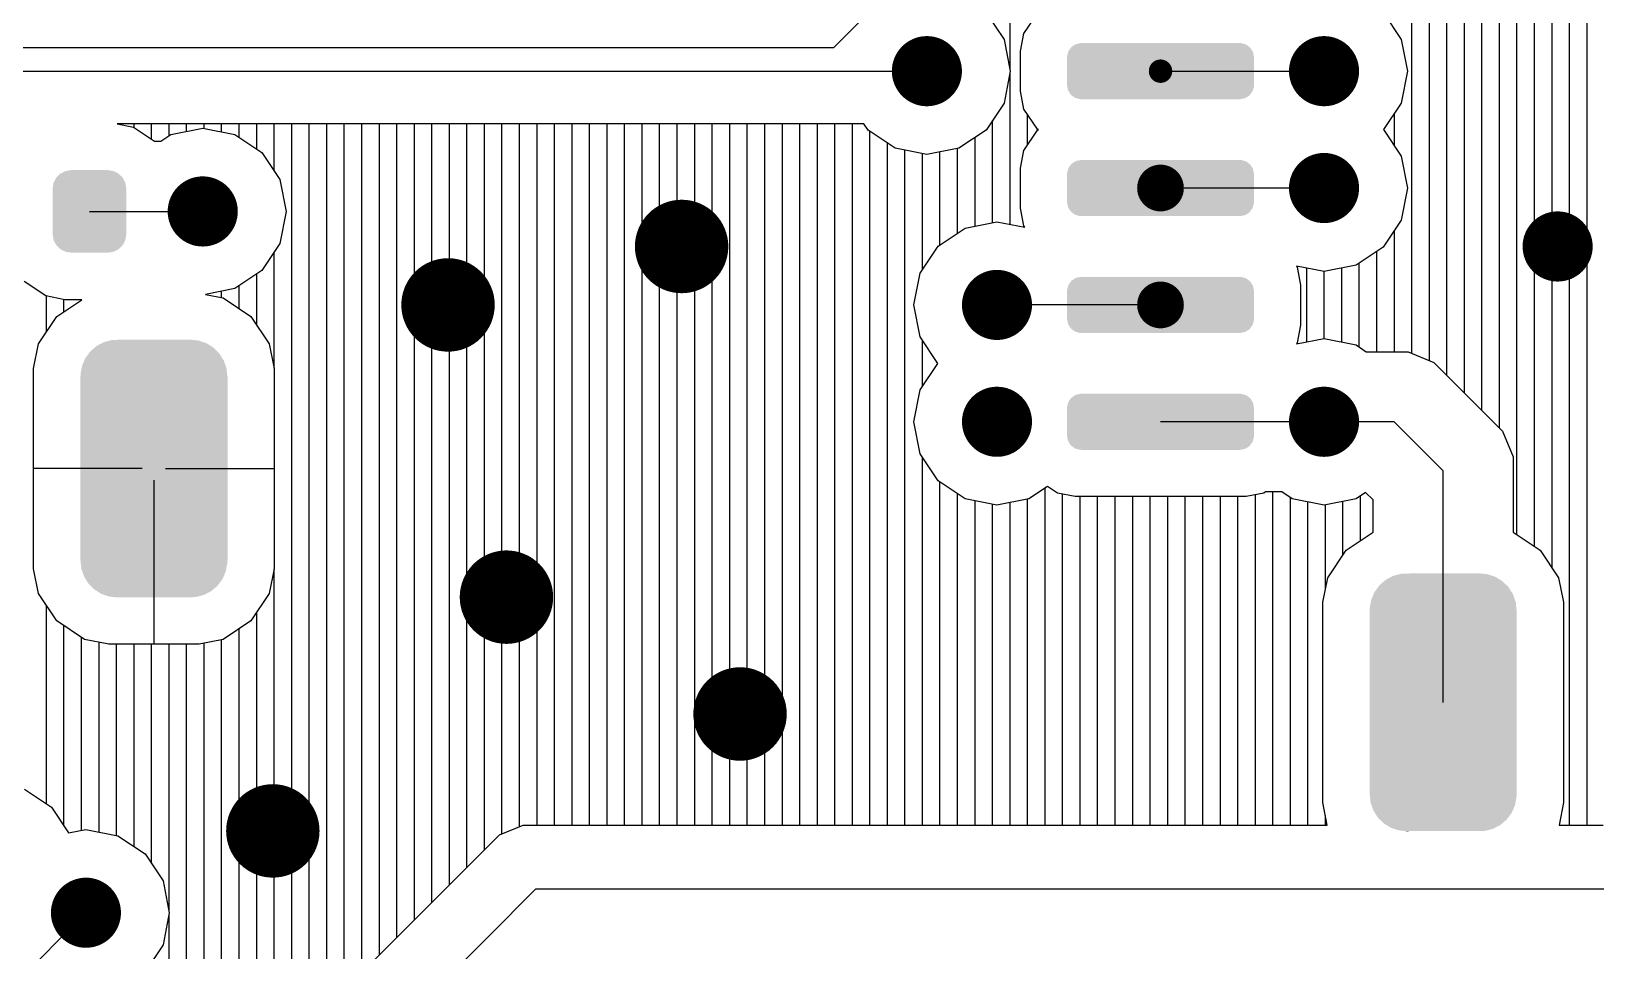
# Model space of a CAD drawing. Extents: x 295 to 953, y 10 to 290.
# Drawn here: x 593.44 to 621.51, y 134.95 to 151.43 of the extents above; entities that cross this region are included whole.
import ezdxf

# ---------------------------------------------------------------- set-up
doc = ezdxf.new("R2010")
doc.units = 0
doc.header["$LTSCALE"] = 5
doc.header["$MEASUREMENT"] = 0
doc.layers.get('0').update_dxf_attribs({"linetype": 'CONTINUOUS', "lineweight": 25})
doc.layers.add('DV-INT-A3_TOP', color=10, linetype='CONTINUOUS')

msp = doc.modelspace()

# ---------------------------------------------------------------- linework, layer by layer
for points, const_width in [([(609.196, 150.719, 1), (609.825, 150.719, 1)], 0.629), ([(616.321, 150.719, 1), (616.95, 150.719, 1)], 0.629), ([(613.597, 150.719, 1), (613.807, 150.719, 1)], 0.21), ([(613.492, 148.624, 1), (613.911, 148.624, 1)], 0.419), ([(616.321, 148.624, 1), (616.95, 148.624, 1)], 0.629), ([(596.204, 148.204, 1), (596.833, 148.204, 1)], 0.629), ([(604.691, 147.576, 1), (605.529, 147.576, 1)], 0.838), ([(620.512, 147.576, 1), (621.141, 147.576, 1)], 0.629), ([(600.5, 146.528, 1), (601.338, 146.528, 1)], 0.838), ([(610.454, 146.528, 1), (611.082, 146.528, 1)], 0.629), ([(613.492, 146.528, 1), (613.911, 146.528, 1)], 0.419), ([(610.454, 144.433, 1), (611.082, 144.433, 1)], 0.629), ([(616.321, 144.433, 1), (616.95, 144.433, 1)], 0.629), ([(601.548, 141.289, 1), (602.386, 141.289, 1)], 0.838), ([(605.739, 139.194, 1), (606.577, 139.194, 1)], 0.838), ([(597.357, 137.098, 1), (598.195, 137.098, 1)], 0.838), ([(594.109, 135.631, 1), (594.737, 135.631, 1)], 0.629)]:
    msp.add_lwpolyline(points, format="xyb", close=True, dxfattribs=dict(const_width=const_width))
for points in [[(612.027, 150.998), (612.046, 151.06), (615.373, 150.998), (615.362, 151.06)], [(612.046, 151.06), (612.053, 151.085), (615.362, 151.06), (615.346, 151.085)], [(612.053, 151.085), (612.094, 151.138), (615.346, 151.085), (615.314, 151.138)], [(612.094, 151.138), (612.109, 151.158), (615.314, 151.138), (615.289, 151.158)], [(612.109, 151.158), (612.169, 151.194), (615.289, 151.158), (615.241, 151.194)], [(612.169, 151.194), (612.187, 151.205), (615.241, 151.194), (615.204, 151.205)], [(612.187, 151.205), (612.269, 151.221), (615.204, 151.205), (615.154, 151.221)], [(612.269, 151.221), (612.277, 151.222), (615.154, 151.221), (615.127, 151.222)], [(612.025, 150.971), (612.027, 150.998), (615.378, 150.971), (615.373, 150.998)], [(612.025, 150.468), (612.025, 150.971), (615.378, 150.468), (615.378, 150.971)], [(612.03, 150.44), (612.025, 150.468), (615.377, 150.44), (615.378, 150.468)], [(612.042, 150.378), (612.03, 150.44), (615.358, 150.378), (615.377, 150.44)], [(612.057, 150.353), (612.042, 150.378), (615.35, 150.353), (615.358, 150.378)], [(612.09, 150.3), (612.057, 150.353), (615.309, 150.3), (615.35, 150.353)], [(612.115, 150.28), (612.09, 150.3), (615.295, 150.28), (615.309, 150.3)], [(612.162, 150.244), (612.115, 150.28), (615.235, 150.244), (615.295, 150.28)], [(612.199, 150.233), (612.162, 150.244), (615.217, 150.233), (615.235, 150.244)], [(612.25, 150.218), (612.199, 150.233), (615.135, 150.218), (615.217, 150.233)], [(612.277, 150.216), (612.25, 150.218), (615.127, 150.216), (615.135, 150.218)], [(612.053, 148.99), (612.094, 149.043), (615.346, 148.99), (615.314, 149.043)], [(612.094, 149.043), (612.109, 149.062), (615.314, 149.043), (615.289, 149.062)], [(612.109, 149.062), (612.169, 149.099), (615.289, 149.062), (615.241, 149.099)], [(612.169, 149.099), (612.187, 149.11), (615.241, 149.099), (615.204, 149.11)], [(612.187, 149.11), (612.269, 149.125), (615.204, 149.11), (615.154, 149.125)], [(612.269, 149.125), (612.277, 149.126), (615.154, 149.125), (615.127, 149.126)], [(593.845, 148.72), (593.886, 148.804), (595.129, 148.72), (595.085, 148.804)], [(593.886, 148.804), (593.895, 148.813), (595.085, 148.804), (595.08, 148.813)], [(593.895, 148.813), (593.959, 148.879), (595.08, 148.813), (595.011, 148.879)], [(593.959, 148.879), (593.972, 148.885), (595.011, 148.879), (595.004, 148.885)], [(593.972, 148.885), (594.052, 148.927), (595.004, 148.885), (594.917, 148.927)], [(594.052, 148.927), (594.073, 148.93), (594.917, 148.927), (594.909, 148.93)], [(594.073, 148.93), (594.155, 148.944), (594.909, 148.93), (594.817, 148.944)], [(594.155, 148.944), (594.155, 148.946), (594.817, 148.944), (594.817, 148.946)], [(612.025, 148.875), (612.027, 148.902), (615.378, 148.875), (615.373, 148.902)], [(612.025, 148.372), (612.025, 148.875), (615.378, 148.372), (615.378, 148.875)], [(612.027, 148.902), (612.046, 148.965), (615.373, 148.902), (615.362, 148.965)], [(612.046, 148.965), (612.053, 148.99), (615.362, 148.965), (615.346, 148.99)], [(593.826, 148.617), (593.84, 148.709), (595.146, 148.617), (595.13, 148.709)], [(593.826, 148.615), (593.826, 148.617), (595.146, 148.615), (595.146, 148.617)], [(593.826, 147.794), (593.826, 148.615), (595.146, 147.794), (595.146, 148.615)], [(593.84, 148.709), (593.845, 148.72), (595.13, 148.709), (595.129, 148.72)], [(612.03, 148.345), (612.025, 148.372), (615.377, 148.345), (615.378, 148.372)], [(612.042, 148.282), (612.03, 148.345), (615.358, 148.282), (615.377, 148.345)], [(612.057, 148.257), (612.042, 148.282), (615.35, 148.257), (615.358, 148.282)], [(612.09, 148.204), (612.057, 148.257), (615.309, 148.204), (615.35, 148.257)], [(612.115, 148.185), (612.09, 148.204), (615.295, 148.185), (615.309, 148.204)], [(612.162, 148.148), (612.115, 148.185), (615.235, 148.148), (615.295, 148.185)], [(612.199, 148.137), (612.162, 148.148), (615.217, 148.137), (615.235, 148.148)], [(612.25, 148.122), (612.199, 148.137), (615.135, 148.122), (615.217, 148.137)], [(612.277, 148.121), (612.25, 148.122), (615.127, 148.121), (615.135, 148.122)], [(593.826, 147.792), (593.826, 147.794), (595.146, 147.792), (595.146, 147.794)], [(593.842, 147.7), (593.826, 147.792), (595.132, 147.7), (595.146, 147.792)], [(593.843, 147.688), (593.842, 147.7), (595.127, 147.688), (595.132, 147.7)], [(593.888, 147.605), (593.843, 147.688), (595.086, 147.605), (595.127, 147.688)], [(593.893, 147.596), (593.888, 147.605), (595.077, 147.596), (595.086, 147.605)], [(593.961, 147.53), (593.893, 147.596), (595.013, 147.53), (595.077, 147.596)], [(593.968, 147.524), (593.961, 147.53), (595, 147.524), (595.013, 147.53)], [(594.055, 147.482), (593.968, 147.524), (594.92, 147.482), (595, 147.524)], [(594.063, 147.479), (594.055, 147.482), (594.899, 147.479), (594.92, 147.482)], [(594.155, 147.465), (594.063, 147.479), (594.817, 147.465), (594.899, 147.479)], [(594.155, 147.463), (594.155, 147.465), (594.817, 147.463), (594.817, 147.465)], [(612.025, 146.78), (612.027, 146.807), (615.378, 146.78), (615.373, 146.807)], [(612.027, 146.807), (612.046, 146.869), (615.373, 146.807), (615.362, 146.869)], [(612.046, 146.869), (612.053, 146.894), (615.362, 146.869), (615.346, 146.894)], [(612.053, 146.894), (612.094, 146.947), (615.346, 146.894), (615.314, 146.947)], [(612.094, 146.947), (612.109, 146.967), (615.314, 146.947), (615.289, 146.967)], [(612.109, 146.967), (612.169, 147.003), (615.289, 146.967), (615.241, 147.003)], [(612.169, 147.003), (612.187, 147.014), (615.241, 147.003), (615.204, 147.014)], [(612.187, 147.014), (612.269, 147.03), (615.204, 147.014), (615.154, 147.03)], [(612.269, 147.03), (612.277, 147.031), (615.154, 147.03), (615.127, 147.031)], [(612.025, 146.277), (612.025, 146.78), (615.378, 146.277), (615.378, 146.78)], [(612.03, 146.249), (612.025, 146.277), (615.377, 146.249), (615.378, 146.277)], [(612.042, 146.187), (612.03, 146.249), (615.358, 146.187), (615.377, 146.249)], [(612.057, 146.162), (612.042, 146.187), (615.35, 146.162), (615.358, 146.187)], [(612.09, 146.109), (612.057, 146.162), (615.309, 146.109), (615.35, 146.162)], [(612.115, 146.089), (612.09, 146.109), (615.295, 146.089), (615.309, 146.109)], [(612.162, 146.053), (612.115, 146.089), (615.235, 146.053), (615.295, 146.089)], [(612.199, 146.042), (612.162, 146.053), (615.217, 146.042), (615.235, 146.053)], [(612.25, 146.027), (612.199, 146.042), (615.135, 146.027), (615.217, 146.042)], [(612.277, 146.025), (612.25, 146.027), (615.127, 146.025), (615.135, 146.027)], [(594.475, 145.659), (594.501, 145.695), (596.815, 145.659), (596.779, 145.695)], [(594.501, 145.695), (594.581, 145.763), (596.779, 145.695), (596.71, 145.763)], [(594.581, 145.763), (594.614, 145.792), (596.71, 145.763), (596.665, 145.792)], [(594.614, 145.792), (594.709, 145.842), (596.665, 145.792), (596.584, 145.842)], [(594.709, 145.842), (594.745, 145.861), (596.584, 145.842), (596.529, 145.861)], [(594.745, 145.861), (594.856, 145.89), (596.529, 145.861), (596.443, 145.89)], [(594.856, 145.89), (594.889, 145.899), (596.443, 145.89), (596.361, 145.899)], [(594.889, 145.899), (595.037, 145.904), (596.361, 145.899), (596.314, 145.904)], [(596.249, 145.904), (596.296, 145.906), (596.314, 145.904), (596.296, 145.906)], [(594.326, 145.293), (594.345, 145.393), (596.955, 145.293), (596.944, 145.393)], [(594.345, 145.393), (594.354, 145.439), (596.944, 145.393), (596.928, 145.439)], [(594.354, 145.439), (594.395, 145.533), (596.928, 145.439), (596.895, 145.533)], [(594.395, 145.533), (594.413, 145.575), (596.895, 145.533), (596.868, 145.575)], [(594.413, 145.575), (594.475, 145.659), (596.868, 145.575), (596.815, 145.659)], [(594.323, 141.945), (594.323, 145.244), (596.963, 141.945), (596.963, 145.244)], [(594.325, 145.246), (594.326, 145.293), (596.961, 145.246), (596.955, 145.293)], [(594.325, 145.244), (594.325, 145.246), (596.961, 145.244), (596.961, 145.246)], [(612.053, 144.799), (612.094, 144.852), (615.346, 144.799), (615.314, 144.852)], [(612.094, 144.852), (612.109, 144.871), (615.314, 144.852), (615.289, 144.871)], [(612.109, 144.871), (612.169, 144.908), (615.289, 144.871), (615.241, 144.908)], [(612.169, 144.908), (612.187, 144.919), (615.241, 144.908), (615.204, 144.919)], [(612.187, 144.919), (612.269, 144.934), (615.204, 144.919), (615.154, 144.934)], [(612.269, 144.934), (612.277, 144.935), (615.154, 144.934), (615.127, 144.935)], [(612.025, 144.684), (612.027, 144.711), (615.378, 144.684), (615.373, 144.711)], [(612.025, 144.181), (612.025, 144.684), (615.378, 144.181), (615.378, 144.684)], [(612.027, 144.711), (612.046, 144.774), (615.373, 144.711), (615.362, 144.774)], [(612.046, 144.774), (612.053, 144.799), (615.362, 144.774), (615.346, 144.799)], [(612.03, 144.154), (612.025, 144.181), (615.377, 144.154), (615.378, 144.181)], [(612.042, 144.091), (612.03, 144.154), (615.358, 144.091), (615.377, 144.154)], [(612.057, 144.066), (612.042, 144.091), (615.35, 144.066), (615.358, 144.091)], [(612.09, 144.013), (612.057, 144.066), (615.309, 144.013), (615.35, 144.066)], [(612.115, 143.994), (612.09, 144.013), (615.295, 143.994), (615.309, 144.013)], [(612.162, 143.957), (612.115, 143.994), (615.235, 143.957), (615.295, 143.994)], [(612.199, 143.946), (612.162, 143.957), (615.217, 143.946), (615.235, 143.957)], [(612.25, 143.931), (612.199, 143.946), (615.135, 143.931), (615.217, 143.946)], [(612.277, 143.93), (612.25, 143.931), (615.127, 143.93), (615.135, 143.931)], [(594.325, 141.943), (594.325, 141.945), (596.961, 141.943), (596.961, 141.945)], [(594.33, 141.896), (594.325, 141.943), (596.959, 141.896), (596.961, 141.943)], [(594.341, 141.796), (594.33, 141.896), (596.94, 141.796), (596.959, 141.896)], [(594.358, 141.75), (594.341, 141.796), (596.932, 141.75), (596.94, 141.796)], [(594.391, 141.655), (594.358, 141.75), (596.891, 141.655), (596.932, 141.75)], [(594.417, 141.613), (594.391, 141.655), (596.873, 141.613), (596.891, 141.655)], [(594.47, 141.53), (594.417, 141.613), (596.811, 141.53), (596.873, 141.613)], [(594.506, 141.494), (594.47, 141.53), (596.784, 141.494), (596.811, 141.53)], [(594.575, 141.425), (594.506, 141.494), (596.704, 141.425), (596.784, 141.494)], [(617.543, 141.384), (617.605, 141.468), (619.998, 141.384), (619.946, 141.468)], [(617.605, 141.468), (617.631, 141.504), (619.946, 141.468), (619.909, 141.504)], [(617.631, 141.504), (617.711, 141.572), (619.909, 141.504), (619.84, 141.572)], [(617.711, 141.572), (617.744, 141.601), (619.84, 141.572), (619.795, 141.601)], [(617.744, 141.601), (617.839, 141.651), (619.795, 141.601), (619.714, 141.651)], [(617.839, 141.651), (617.875, 141.67), (619.714, 141.651), (619.659, 141.67)], [(617.875, 141.67), (617.986, 141.699), (619.659, 141.67), (619.573, 141.699)], [(617.986, 141.699), (618.019, 141.708), (619.573, 141.699), (619.491, 141.708)], [(618.019, 141.708), (618.167, 141.713), (619.491, 141.708), (619.445, 141.713)], [(619.379, 141.713), (619.426, 141.715), (619.445, 141.713), (619.426, 141.715)], [(594.621, 141.397), (594.575, 141.425), (596.672, 141.397), (596.704, 141.425)], [(594.702, 141.347), (594.621, 141.397), (596.576, 141.347), (596.672, 141.397)], [(594.756, 141.328), (594.702, 141.347), (596.54, 141.328), (596.576, 141.347)], [(594.842, 141.299), (594.756, 141.328), (596.429, 141.299), (596.54, 141.328)], [(594.924, 141.29), (594.842, 141.299), (596.397, 141.29), (596.429, 141.299)], [(594.97, 141.285), (594.924, 141.29), (596.248, 141.285), (596.397, 141.29)], [(594.99, 141.283), (594.97, 141.285), (594.99, 141.283), (595.037, 141.285)], [(617.457, 141.102), (617.475, 141.202), (620.086, 141.102), (620.074, 141.202)], [(617.475, 141.202), (617.484, 141.248), (620.074, 141.202), (620.058, 141.248)], [(617.484, 141.248), (617.525, 141.342), (620.058, 141.248), (620.025, 141.342)], [(617.525, 141.342), (617.543, 141.384), (620.025, 141.342), (619.998, 141.384)], [(617.453, 137.754), (617.453, 141.053), (620.093, 137.754), (620.093, 141.053)], [(617.455, 141.055), (617.457, 141.102), (620.091, 141.055), (620.086, 141.102)], [(617.455, 141.053), (617.455, 141.055), (620.091, 141.053), (620.091, 141.055)], [(617.455, 137.752), (617.455, 137.754), (620.091, 137.752), (620.091, 137.754)], [(617.46, 137.705), (617.455, 137.752), (620.089, 137.705), (620.091, 137.752)], [(617.471, 137.605), (617.46, 137.705), (620.071, 137.605), (620.089, 137.705)], [(617.488, 137.559), (617.471, 137.605), (620.062, 137.559), (620.071, 137.605)], [(617.521, 137.464), (617.488, 137.559), (620.021, 137.464), (620.062, 137.559)], [(617.547, 137.422), (617.521, 137.464), (620.003, 137.422), (620.021, 137.464)], [(617.6, 137.339), (617.547, 137.422), (619.941, 137.339), (620.003, 137.422)], [(617.636, 137.303), (617.6, 137.339), (619.915, 137.303), (619.941, 137.339)], [(617.706, 137.234), (617.636, 137.303), (619.835, 137.234), (619.915, 137.303)], [(617.751, 137.206), (617.706, 137.234), (619.802, 137.206), (619.835, 137.234)], [(617.832, 137.156), (617.751, 137.206), (619.706, 137.156), (619.802, 137.206)], [(617.887, 137.137), (617.832, 137.156), (619.67, 137.137), (619.706, 137.156)], [(617.972, 137.108), (617.887, 137.137), (619.559, 137.108), (619.67, 137.137)], [(618.054, 137.099), (617.972, 137.108), (619.527, 137.099), (619.559, 137.108)], [(618.1, 137.094), (618.054, 137.099), (619.378, 137.094), (619.527, 137.099)], [(618.12, 137.092), (618.1, 137.094), (618.12, 137.092), (618.167, 137.094)]]:
    msp.add_solid(points)
at = {"layer": 'DV-INT-A3_TOP', "color": 7}
for p, q in [((620.726, 141.817), (620.726, 164.025)), ((621.04, 137.203), (621.04, 164.025)), ((621.355, 137.203), (621.355, 164.025)), ((620.412, 142.199), (620.412, 160.438)), ((618.211, 145.661), (618.211, 160.061)), ((620.097, 142.413), (620.097, 160.061)), ((618.526, 145.531), (618.526, 159.851)), ((618.84, 145.267), (618.84, 159.763)), ((619.469, 144.638), (619.469, 159.763)), ((619.783, 144.324), (619.783, 159.851)), ((619.154, 144.952), (619.154, 159.7)), ((607.834, 151.138), (609.511, 152.815)), ((611.003, 150.748), (611.003, 152.781)), ((610.575, 151.767), (610.894, 151.289)), ((611.25, 151.394), (611.493, 151.754)), ((617.7, 151.767), (618.018, 151.289)), ((610.894, 151.289), (611.007, 150.719)), ((611.187, 151.075), (611.25, 151.394)), ((618.018, 151.289), (618.132, 150.719)), ((607.834, 151.138), (573.049, 151.138)), ((611.187, 150.359), (611.187, 151.075)), ((573.468, 150.719), (609.511, 150.719)), ((611.007, 150.719), (610.894, 150.145)), ((611.003, 147.974), (611.003, 150.686)), ((613.702, 150.719), (616.635, 150.719)), ((618.132, 150.719), (618.018, 150.145)), ((611.25, 150.04), (611.187, 150.359)), ((610.894, 150.145), (610.571, 149.659)), ((611.493, 149.68), (611.25, 150.04)), ((611.317, 149.395), (611.317, 149.944)), ((618.018, 150.145), (617.7, 149.671)), ((617.897, 149.378), (617.897, 149.96)), ((608.379, 149.776), (594.981, 149.776)), ((594.981, 149.776), (595.274, 149.713)), ((595.274, 149.713), (595.655, 149.462)), ((595.286, 149.709), (595.286, 149.776)), ((595.601, 149.495), (595.601, 149.776)), ((595.915, 149.562), (595.915, 149.776)), ((595.949, 149.583), (596.519, 149.696)), ((596.229, 149.638), (596.229, 149.776)), ((596.519, 149.696), (597.093, 149.583)), ((596.544, 149.692), (596.544, 149.776)), ((596.858, 149.629), (596.858, 149.776)), ((597.172, 149.533), (597.172, 149.776)), ((597.487, 149.323), (597.487, 149.776)), ((597.801, 148.93), (597.801, 149.776)), ((598.115, 132.266), (598.115, 149.776)), ((598.43, 132.836), (598.43, 149.776)), ((598.744, 133.452), (598.744, 149.776)), ((599.058, 133.712), (599.058, 149.776)), ((599.373, 133.884), (599.373, 149.776)), ((599.687, 134.873), (599.687, 149.776)), ((600.001, 135.187), (600.001, 149.776)), ((600.316, 135.502), (600.316, 149.776)), ((600.63, 135.816), (600.63, 149.776)), ((600.944, 136.13), (600.944, 149.776)), ((601.259, 136.445), (601.259, 149.776)), ((601.573, 136.759), (601.573, 149.776)), ((601.887, 137.044), (601.887, 149.776)), ((602.202, 137.174), (602.202, 149.776)), ((602.516, 137.203), (602.516, 149.776)), ((602.83, 137.203), (602.83, 149.776)), ((603.145, 137.203), (603.145, 149.776)), ((603.459, 137.203), (603.459, 149.776)), ((603.773, 137.203), (603.773, 149.776)), ((604.088, 137.203), (604.088, 149.776)), ((604.402, 137.203), (604.402, 149.776)), ((604.716, 137.203), (604.716, 149.776)), ((605.031, 137.203), (605.031, 149.776)), ((605.345, 137.203), (605.345, 149.776)), ((605.659, 137.203), (605.659, 149.776)), ((605.974, 137.203), (605.974, 149.776)), ((606.288, 137.203), (606.288, 149.776)), ((606.602, 137.203), (606.602, 149.776)), ((606.917, 137.203), (606.917, 149.776)), ((607.231, 137.203), (607.231, 149.776)), ((607.545, 137.203), (607.545, 149.776)), ((607.859, 137.203), (607.859, 149.776)), ((608.174, 137.203), (608.174, 149.776)), ((608.455, 149.659), (608.379, 149.776)), ((608.941, 149.336), (608.455, 149.659)), ((608.488, 137.203), (608.488, 149.638)), ((610.571, 149.659), (610.085, 149.336)), ((610.688, 148.003), (610.688, 149.835)), ((611.25, 149.298), (611.493, 149.659)), ((611.51, 149.671), (611.493, 149.68)), ((611.493, 149.659), (611.51, 149.671)), ((617.7, 149.671), (618.018, 149.194)), ((595.655, 149.462), (595.764, 149.462)), ((595.764, 149.462), (595.949, 149.583)), ((597.093, 149.583), (597.579, 149.261)), ((608.802, 137.203), (608.802, 149.428)), ((609.511, 149.223), (608.941, 149.336)), ((610.085, 149.336), (609.511, 149.223)), ((610.06, 147.815), (610.06, 149.332)), ((610.374, 147.945), (610.374, 149.529)), ((597.579, 149.261), (597.902, 148.774)), ((609.117, 137.203), (609.117, 149.298)), ((609.431, 147.161), (609.431, 149.24)), ((609.745, 147.605), (609.745, 149.269)), ((611.187, 148.98), (611.25, 149.298)), ((618.018, 149.194), (618.132, 148.624)), ((597.902, 148.774), (598.015, 148.204)), ((611.187, 148.263), (611.187, 148.98)), ((616.635, 148.624), (613.702, 148.624)), ((618.132, 148.624), (618.018, 148.049)), ((594.486, 148.204), (596.519, 148.204)), ((598.015, 148.204), (597.902, 147.63)), ((611.25, 147.945), (611.187, 148.263)), ((610.198, 147.907), (610.768, 148.02)), ((610.768, 148.02), (611.267, 147.924)), ((611.267, 147.924), (611.25, 147.945)), ((618.018, 148.049), (617.696, 147.563)), ((609.712, 147.584), (610.198, 147.907)), ((617.897, 145.69), (617.897, 147.865)), ((597.902, 147.63), (597.579, 147.144)), ((597.801, 145.397), (597.801, 147.475)), ((609.389, 147.098), (609.712, 147.584)), ((617.696, 147.563), (617.21, 147.241)), ((617.583, 145.69), (617.583, 147.488)), ((597.579, 147.144), (597.093, 146.821)), ((597.487, 146.168), (597.487, 147.081)), ((609.276, 146.528), (609.389, 147.098)), ((616.635, 147.127), (616.141, 147.224)), ((616.141, 147.224), (616.153, 147.203)), ((616.153, 147.203), (616.216, 146.884)), ((616.325, 145.862), (616.325, 147.19)), ((617.21, 147.241), (616.635, 147.127)), ((616.64, 145.925), (616.64, 147.127)), ((616.954, 145.862), (616.954, 147.19)), ((617.268, 145.774), (617.268, 147.278)), ((593.702, 146.692), (593.317, 146.947)), ((597.093, 146.821), (596.569, 146.717)), ((597.172, 146.465), (597.172, 146.872)), ((616.216, 146.884), (616.216, 146.168)), ((594.042, 146.62), (593.702, 146.692)), ((593.715, 146.042), (593.715, 146.687)), ((593.903, 146.323), (594.352, 146.62)), ((594.029, 146.407), (594.029, 146.624)), ((594.352, 146.62), (594.042, 146.62)), ((594.344, 146.616), (594.344, 146.62)), ((596.569, 146.717), (596.887, 146.654)), ((596.858, 146.658), (596.858, 146.775)), ((596.887, 146.654), (597.382, 146.323)), ((609.389, 145.954), (609.276, 146.528)), ((613.702, 146.528), (610.768, 146.528)), ((593.572, 145.828), (593.903, 146.323)), ((597.382, 146.323), (597.713, 145.828)), ((609.708, 145.48), (609.389, 145.954)), ((616.216, 146.168), (616.153, 145.849)), ((593.484, 145.388), (593.572, 145.828)), ((597.713, 145.828), (597.801, 145.388)), ((609.431, 145.065), (609.431, 145.891)), ((616.141, 145.828), (616.635, 145.925)), ((616.153, 145.849), (616.141, 145.828)), ((616.635, 145.925), (617.21, 145.811)), ((617.21, 145.811), (617.394, 145.69)), ((617.394, 145.69), (617.645, 145.69)), ((617.645, 145.69), (618.144, 145.69)), ((618.144, 145.69), (618.605, 145.497)), ((593.484, 141.796), (593.484, 145.388)), ((597.801, 145.388), (597.801, 141.796)), ((609.389, 145.003), (609.708, 145.48)), ((618.605, 145.497), (619.485, 144.617)), ((609.276, 144.433), (609.389, 145.003)), ((619.485, 144.617), (619.837, 144.265)), ((609.389, 143.858), (609.276, 144.433)), ((616.635, 144.433), (613.702, 144.433)), ((617.893, 144.433), (616.635, 144.433)), ((618.773, 143.552), (617.893, 144.433)), ((619.837, 144.265), (620.03, 143.804)), ((609.712, 143.372), (609.389, 143.858)), ((609.431, 137.203), (609.431, 143.796)), ((620.03, 143.804), (620.03, 142.454)), ((595.433, 143.594), (593.484, 143.594)), ((595.852, 143.594), (597.801, 143.594)), ((618.773, 139.403), (618.773, 143.552)), ((595.643, 143.385), (595.643, 140.443)), ((610.198, 143.05), (609.712, 143.372)), ((609.745, 137.203), (609.745, 143.351)), ((611.673, 143.272), (611.342, 143.05)), ((611.631, 137.203), (611.631, 143.242)), ((611.854, 143.154), (611.673, 143.272)), ((612.172, 143.091), (611.854, 143.154)), ((615.554, 143.154), (615.236, 143.091)), ((615.584, 143.175), (615.554, 143.154)), ((615.881, 143.175), (615.584, 143.175)), ((615.718, 137.203), (615.718, 143.175)), ((616.065, 143.05), (615.881, 143.175)), ((617.381, 143.163), (617.21, 143.05)), ((617.516, 143.033), (617.381, 143.163)), ((610.06, 137.203), (610.06, 143.142)), ((610.768, 142.936), (610.198, 143.05)), ((610.374, 137.203), (610.374, 143.012)), ((610.688, 137.203), (610.688, 142.953)), ((611.342, 143.05), (610.768, 142.936)), ((611.003, 137.203), (611.003, 142.982)), ((611.317, 137.203), (611.317, 143.045)), ((611.946, 137.203), (611.946, 143.133)), ((615.236, 143.091), (612.172, 143.091)), ((612.26, 137.203), (612.26, 143.091)), ((612.574, 137.203), (612.574, 143.091)), ((612.889, 137.203), (612.889, 143.091)), ((613.203, 137.203), (613.203, 143.091)), ((613.517, 137.203), (613.517, 143.091)), ((613.832, 137.203), (613.832, 143.091)), ((614.146, 137.203), (614.146, 143.091)), ((614.46, 137.203), (614.46, 143.091)), ((614.775, 137.203), (614.775, 143.091)), ((615.089, 137.203), (615.089, 143.091)), ((615.403, 137.203), (615.403, 143.121)), ((616.032, 137.203), (616.032, 143.07)), ((616.635, 142.936), (616.065, 143.05)), ((616.346, 137.203), (616.346, 142.995)), ((617.21, 143.05), (616.635, 142.936)), ((616.661, 141.428), (616.661, 142.941)), ((616.975, 142.044), (616.975, 143.003)), ((617.289, 142.304), (617.289, 143.1)), ((617.516, 142.454), (617.516, 143.033)), ((617.034, 142.132), (617.516, 142.454)), ((620.03, 142.454), (620.512, 142.132)), ((616.703, 141.637), (617.034, 142.132)), ((620.512, 142.132), (620.843, 141.637)), ((593.572, 141.356), (593.484, 141.796)), ((597.801, 141.796), (597.713, 141.356)), ((597.801, 132.207), (597.801, 141.788)), ((616.614, 141.197), (616.703, 141.637)), ((620.843, 141.637), (620.931, 141.197)), ((593.903, 140.862), (593.572, 141.356)), ((597.713, 141.356), (597.382, 140.862)), ((616.614, 137.605), (616.614, 141.197)), ((620.931, 141.197), (620.931, 137.605)), ((593.715, 137.589), (593.715, 141.143)), ((597.487, 132.027), (597.487, 141.017)), ((594.398, 140.531), (593.903, 140.862)), ((594.029, 137.195), (594.029, 140.778)), ((597.382, 140.862), (596.887, 140.531)), ((597.172, 131.759), (597.172, 140.719)), ((594.344, 137.107), (594.344, 140.568)), ((594.834, 140.443), (594.398, 140.531)), ((594.658, 137.077), (594.658, 140.48)), ((596.452, 140.443), (594.834, 140.443)), ((594.972, 137.015), (594.972, 140.443)), ((595.286, 136.818), (595.286, 140.443)), ((595.601, 136.512), (595.601, 140.443)), ((595.915, 135.661), (595.915, 140.443)), ((596.229, 101.37), (596.229, 140.443)), ((596.887, 140.531), (596.452, 140.443)), ((596.544, 101.37), (596.544, 140.464)), ((596.858, 131.067), (596.858, 140.527)), ((593.321, 137.849), (593.807, 137.526)), ((616.694, 137.203), (616.614, 137.605)), ((620.931, 137.605), (620.852, 137.203)), ((593.807, 137.526), (594.113, 137.065)), ((616.661, 137.203), (616.661, 137.375)), ((594.113, 137.065), (594.423, 137.123)), ((594.423, 137.123), (594.997, 137.01)), ((594.997, 137.01), (595.483, 136.688)), ((601.514, 136.7), (601.841, 137.027)), ((601.841, 137.027), (602.265, 137.203)), ((602.265, 137.203), (616.694, 137.203)), ((620.852, 137.203), (621.644, 137.203)), ((595.483, 136.688), (595.806, 136.201)), ((599.566, 134.751), (601.514, 136.7)), ((595.806, 136.201), (595.919, 135.631)), ((602.491, 136.051), (600.542, 134.098)), ((655.926, 136.051), (602.491, 136.051)), ((593.095, 134.299), (594.423, 135.631)), ((595.919, 135.631), (595.806, 135.057)), ((595.915, 101.37), (595.915, 135.598)), ((595.806, 135.057), (595.483, 134.571))]:
    msp.add_line(p, q, dxfattribs=at)

doc.saveas('drawing.dxf')
